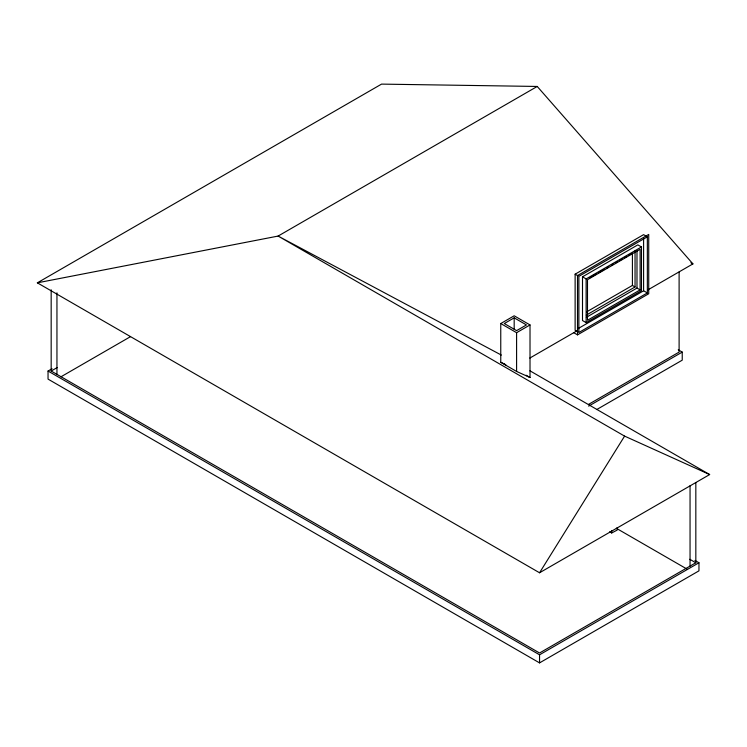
<?xml version="1.0" encoding="UTF-8"?>
<svg xmlns="http://www.w3.org/2000/svg" width="747" height="747" viewBox="0 0 747 747"><rect width="100%" height="100%" fill="white"/><g stroke="black" fill="none" stroke-linecap="round" stroke-linejoin="round"><path stroke-width="1.12" d="M539.549 572.772L624.595 436.117L709.65 474.56L539.549 572.772L37.35 282.833L381.54 84.112L537.233 86.456L692.927 263.896L647.966 289.855M537.233 86.456L278.099 236.071L37.35 282.833M694.925 560.437L698.959 562.762L698.959 570.848L539.549 662.888L48.041 379.112L48.041 371.035L52.075 368.71M51.169 289.799L51.169 371.035L57.23 367.533M60.983 376.787L130.538 336.626M577.935 331.948L575.125 330.323L575.125 274.177L643.597 234.651L647.35 236.818L647.35 292.955L578.878 332.49L578.878 276.343L647.35 236.818M500.761 323.544L514.179 315.794L530.015 324.936L530.015 377.506L516.597 371.446L500.761 362.304L500.761 323.544L516.597 332.686L530.015 324.936M582.501 276.82L637.845 244.867L641.477 246.968L641.477 290.676L586.134 322.629L582.501 320.528L582.501 276.82L586.134 278.911L641.477 246.968M514.179 317.848L504.309 323.544L516.597 330.632L526.458 324.936L514.179 317.848L514.179 329.278M589.626 277.875L596.592 273.85M598.58 272.702L604.547 269.256M606.536 268.108L608.525 266.959M611.513 265.232L613.502 264.083M615.491 262.935L617.48 261.786M619.468 260.638L622.456 258.92M624.445 257.771L626.434 256.613M628.423 255.465L631.411 253.747M586.638 311.863L632.41 285.438L635.043 286.969L635.043 250.861M586.292 315.113L635.043 286.969M586.339 317.326L636.986 288.081L640.114 289.892L640.114 249.311L587.487 279.695L587.487 320.276L640.114 289.892M578.141 328.577L643.597 290.788L647.35 292.955M529.828 358.065L576.759 330.968M577.506 334.871L648.723 293.748L648.723 234.437L577.506 275.55L577.506 334.871L573.752 332.704M588.543 404.388L679.107 352.098L679.107 272.02M588.655 406.125L682.235 352.098L682.235 360.175L596.704 409.561M695.831 482.683L695.831 562.762L539.549 652.999L51.169 371.035M48.041 371.035L539.549 654.802L698.959 562.762M609.729 531.724L611.69 532.975L617.199 530.081L617.199 527.755M500.761 362.304L504.888 364.172M501.349 355.077L278.099 236.071L624.595 436.117M690.91 262.729L692.927 263.896M575.125 274.177L577.935 275.802M678.229 349.783L682.235 352.098M529.95 370.811L709.65 474.56M526.056 375.218L530.015 377.506M689.789 559.279L695.831 562.762M616.35 528.297L687.025 569.093M504.309 364.125L506.242 365.292M690.051 485.727L690.051 566.179M643.597 238.088L643.597 290.788M636.986 250.983L636.986 288.081M632.41 253.168L632.41 285.438M611.69 530.65L611.69 532.975M586.134 278.911L586.134 322.629M539.549 654.802L539.549 662.888M516.597 332.686L516.597 371.446M56.949 292.833L56.949 374.452"/></g></svg>
